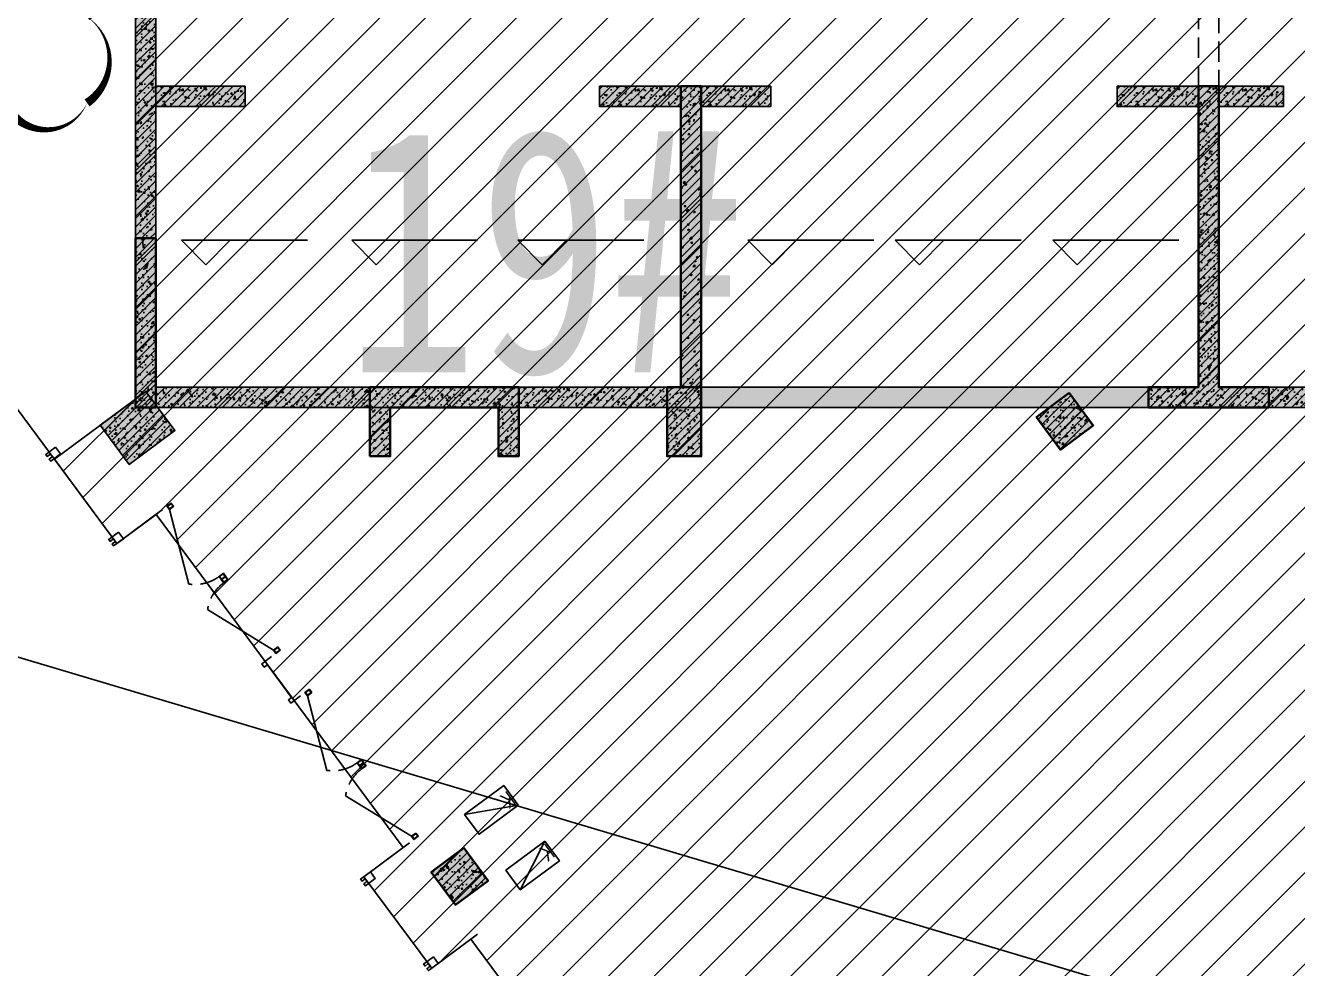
# Model space of a CAD drawing. Extents: x -1338203 to 1886333, y -783476 to 1038610.
# Drawn here: x 497638 to 513285, y 271052 to 282646 of the extents above; entities that cross this region are included whole.
import ezdxf
from ezdxf.enums import TextEntityAlignment as Align

# ---------------------------------------------------------------- set-up
doc = ezdxf.new("R2010")
doc.units = 0
doc.header["$LTSCALE"] = 1000
doc.header["$MEASUREMENT"] = 0
doc.linetypes.add('A-19-平面B1$0$DASH', pattern=[0.35, 0.25, -0.1])
doc.layers.add('A-001-主楼组合参照B1$0$0A-X-AREA', color=6, linetype='Continuous', plot=False)
doc.layers.add('AAD-A-PROOF', color=30, linetype='Continuous', plot=False)
for name, color, linetype in [('A-001-平面参照B1$0$0G-NOTE', 4, 'Continuous'), ('A-19-平面B1$0$0A-A-SYMB-ELEV', 150, 'Continuous'), ('A-19-平面B1$0$0A-B-D&W', 135, 'Continuous'), ('A-19-平面B1$0$0A-B-GLAZ-OPEN', 55, 'Continuous'), ('A-19-平面B1$0$0A-B-WIND-FRAM', 2, 'Continuous'), ('A-19-平面B1$0$0A-DETL-THREAD', 3, 'Continuous'), ('A-19-平面B1$0$0A-O-EQPM', 215, 'Continuous'), ('A-19-平面B1$0$0A-S-WALL-FINI', 5, 'Continuous'), ('A-19-平面B1$0$0A-S-WALL-STONE', 30, 'Continuous'), ('S19柱墙B1_1$0$0S-CC-LINE', 52, 'Continuous'), ('S19柱墙B1_1$0$0S-CW-HATCH', 251, 'Continuous'), ('S19柱墙B1_1$0$0S-CW-HATCH-UP', 251, 'Continuous'), ('S19柱墙B1_1$0$0S-CW-LINE', 72, 'Continuous')]:
    doc.layers.add(name, color=color, linetype=linetype)
doc.styles.add('A-001-平面参照B1$0$AAD-HT', font='simhei.ttf', dxfattribs={"width": 0.6})
doc.styles.add('A-19-平面B1$0$AAD-TXT', font='aad-txt.shx', dxfattribs={"width": 0.7, "bigfont": 'aad-hztxt.shx'})
pattern_1 = [(45, (-537701.02, -383122.39), (-53.033009, 53.033009), []), (50, (-537701.02, -383122.39), (215.178055, -18.82564), [22.5, -247.5]), (355, (-537701.02, -383122.39), (-41.6254, 225.65764), [18, -198]), (100.4514, (-537683.09, -383123.96), (173.552815, 206.83186), [19.12206, -210.34263]), (46.1842, (-537701.02, -383062.4), (320.17231, -49.6557), [33.75, -371.25]), (96.6356, (-537674.34, -383066.53), (280.39881, 292.23536), [28.68309, -315.5139]), (351.1842, (-537701.02, -383062.4), (280.39858, 292.23558), [27, -297]), (21, (-537671.02, -383077.39), (179.072116, -120.785667), [22.5, -247.5]), (326, (-537671.02, -383077.39), (72.9946, 217.54501), [18, -198]), (71.4514, (-537656.1, -383087.45), (252.06679, 96.75915), [19.12206, -210.34263]), (37.5, (-537701.02, -383122.39), (3.647957, 99.868156), [0, -195.6, 0, -201, 0, -198.75]), (7.5, (-537701.02, -383122.39), (78.920861, 118.323514), [0, -114.6, 0, -191.1, 0, -75.75]), (327.5, (-537767.92, -383122.39), (160.146731, -6.766462), [0, -75, 0, -234, 0, -310.5]), (317.5, (-537797.92, -383122.39), (174.95585, 30.031495), [0, -97.5, 0, -155.4, 0, -220.5])]
pattern_2 = [(45, (-2927865.07, -271025.844), (-53.0330086, 53.0330086), []), (50, (-2927865.07, -271025.84), (215.178055, -18.82564), [22.5, -247.5]), (355, (-2927865.07, -271025.84), (-41.6254, 225.65764), [18, -198]), (100.4514, (-2927847.14, -271027.41), (173.552815, 206.831863), [19.122057, -210.342634]), (46.1842, (-2927865.07, -270965.84), (320.172315, -49.655704), [33.75, -371.25]), (96.6356, (-2927838.4, -270969.98), (280.398812, 292.23536), [28.683086, -315.5139]), (351.1842, (-2927865.07, -270965.84), (280.398584, 292.23558), [27, -297]), (21, (-2927835.07, -270980.84), (179.072116, -120.785667), [22.5, -247.5]), (326, (-2927835.07, -270980.84), (72.9946, 217.545014), [18, -198]), (71.4514, (-2927820.15, -270990.9), (252.066789, 96.759149), [19.122057, -210.342634]), (37.5, (-2927865.07, -271025.844), (3.6479566, 99.8681561), [0, -195.6, 0, -201, 0, -198.75]), (7.5, (-2927865.07, -271025.84), (78.9208612, 118.3235136), [0, -114.6, 0, -191.1, 0, -75.75]), (327.5, (-2927931.97, -271025.84), (160.1467309, -6.7664615), [0, -75, 0, -234, 0, -310.5]), (317.5, (-2927961.97, -271025.84), (174.955851, 30.031495), [0, -97.5, 0, -155.4, 0, -220.5])]
pattern_3 = [(45, (-2927865.07, -271025.844), (-53.0330086, 53.0330086), []), (50, (-2927865.07, -271025.84), (215.178055, -18.82564), [22.5, -247.5]), (355, (-2927865.07, -271025.84), (-41.6254, 225.65764), [18, -198]), (100.4514, (-2927847.14, -271027.41), (173.552815, 206.831863), [19.122057, -210.342634]), (46.1842, (-2927865.07, -270965.84), (320.172315, -49.655704), [33.75, -371.25]), (96.6356, (-2927838.4, -270969.98), (280.398812, 292.23536), [28.683086, -315.5139]), (351.1842, (-2927865.07, -270965.84), (280.398584, 292.23558), [27, -297]), (21, (-2927835.07, -270980.84), (179.072116, -120.785667), [22.5, -247.5]), (326, (-2927835.07, -270980.84), (72.9946, 217.545014), [18, -198]), (71.4514, (-2927820.15, -270990.9), (252.066789, 96.759149), [19.122057, -210.342634]), (37.5, (-2927865.07, -271025.844), (3.6479566, 99.8681561), [0, -195.6, 0, -201, 0, -198.75]), (7.5, (-2927865.07, -271025.84), (78.9208612, 118.3235136), [0, -114.6, 0, -191.1, 0, -75.75]), (327.5, (-2927931.97, -271025.84), (160.1467309, -6.7664615), [0, -75, 0, -234, 0, -310.5]), (317.5, (-2927961.97, -271025.84), (174.955851, 30.031495), [0, -97.5, 0, -155.4, 0, -220.5])]
pattern_4 = [(45, (766365.37, 306889.07), (-280.633, 280.633), [])]

# ---------------------------------------------------------------- blocks, each defined once
blk = doc.blocks.new('A-001-平面参照B1')
at = {"layer": 'A-001-平面参照B1$0$0G-NOTE', "style": 'A-001-平面参照B1$0$AAD-HT', "width": 0.8}
blk.add_text('19#', height=3000, rotation=0, dxfattribs=at).set_placement((-264792, -27007), align=Align.MIDDLE_LEFT)
blk = doc.blocks.new('S19柱墙B1_1')
at = {"layer": 'S19柱墙B1_1$0$0S-CW-HATCH'}
h = blk.add_hatch(color=256, dxfattribs=at)
h.dxf.hatch_style = 1
h.paths.add_polyline_path([(-16300, -90), (-16050, -90), (-16050, -3210), (-16300, -3210)])
h = blk.add_hatch(color=256, dxfattribs=at)
h.dxf.hatch_style = 1
h.paths.add_polyline_path([(-16050, -1340), (-14950, -1340), (-14950, -1590), (-16050, -1590)])
h = blk.add_hatch(color=256, dxfattribs=at)
h.dxf.hatch_style = 1
h.paths.add_polyline_path([(-10590, -1340), (-9590, -1340), (-9590, -1590), (-10590, -1590)])
h = blk.add_hatch(color=256, dxfattribs=at)
h.dxf.hatch_style = 1
h.paths.add_polyline_path([(-9340, -5040), (-9340, -1340), (-9590, -1340), (-9590, -5040)])
h = blk.add_hatch(color=256, dxfattribs=at)
h.dxf.hatch_style = 1
h.paths.add_polyline_path([(-9340, -1340), (-8485, -1340), (-8485, -1590), (-9340, -1590)])
h = blk.add_hatch(color=256, dxfattribs=at)
h.dxf.hatch_style = 1
h.paths.add_polyline_path([(-4225, -1340), (-3225, -1340), (-3225, -1590), (-4225, -1590)])
h = blk.add_hatch(color=256, dxfattribs=at)
h.dxf.hatch_style = 1
h.paths.add_polyline_path([(-3840, -5290), (-3100, -5290), (-2360, -5290), (-2360, -5040), (-2975, -5040), (-2975, -1340), (-3225, -1340), (-3225, -5040), (-3840, -5040)])
h = blk.add_hatch(color=256, dxfattribs=at)
h.dxf.hatch_style = 1
h.paths.add_polyline_path([(-2975, -1340), (-2180, -1340), (-2180, -1590), (-2975, -1590)])
h = blk.add_hatch(color=256, dxfattribs=at)
h.dxf.hatch_style = 1
h.paths.add_polyline_path([(-16050, -5290), (-16050, -3210), (-16300, -3210), (-16300, -5290)])
h = blk.add_hatch(color=256, dxfattribs=at)
h.dxf.hatch_style = 1
h.paths.add_polyline_path([(-16733, -5509), (-16171, -5092), (-15814, -5574), (-16376, -5991)])
h = blk.add_hatch(color=256, dxfattribs=at)
h.dxf.hatch_style = 1
h.paths.add_polyline_path([(-13415, -5040), (-16050, -5040), (-16050, -5290), (-13415, -5290)])
h = blk.add_hatch(color=256, dxfattribs=at)
h.dxf.hatch_style = 1
h.paths.add_polyline_path([(-13415, -5890), (-13165, -5890), (-13165, -5290), (-12500, -5290), (-11835, -5290), (-11835, -5890), (-11585, -5890), (-11585, -5040), (-12500, -5040), (-13415, -5040)])
h = blk.add_hatch(color=256, dxfattribs=at)
h.dxf.hatch_style = 1
h.paths.add_polyline_path([(-11585, -5040), (-9760, -5040), (-9760, -5290), (-11585, -5290)])
h = blk.add_hatch(color=256, dxfattribs=at)
h.dxf.hatch_style = 1
h.paths.add_polyline_path([(-9340, -5040), (-9760, -5040), (-9760, -5890), (-9340, -5890)])
h = blk.add_hatch(color=256, dxfattribs=at)
h.dxf.hatch_style = 1
h.paths.add_polyline_path([(-9340, -5040), (-3840, -5040), (-3840, -5290), (-9340, -5290)])
h = blk.add_hatch(color=256, dxfattribs=at)
h.dxf.hatch_style = 1
h.paths.add_polyline_path([(-4816, -5110), (-5218, -5408), (-4920, -5809), (-4519, -5512)])
h = blk.add_hatch(color=256, dxfattribs=at)
h.dxf.hatch_style = 1
h.paths.add_polyline_path([(-2360, -5040), (-800, -5040), (-800, -5290), (-2360, -5290)])
h = blk.add_hatch(color=256, dxfattribs=at)
h.dxf.hatch_style = 1
h.paths.add_polyline_path([(-12259, -10705), (-12660, -11003), (-12363, -11404), (-11961, -11107)])
at = {"layer": 'S19柱墙B1_1$0$0S-CW-HATCH-UP'}
h = blk.add_hatch(dxfattribs=at)
h.set_pattern_fill('钢筋混凝土', color=256, scale=30)
h.set_pattern_definition(pattern_3)
h.paths.add_polyline_path([(-16300, -90), (-16050, -90), (-16050, -3210), (-16300, -3210)])
h = blk.add_hatch(dxfattribs=at)
h.set_pattern_fill('钢筋混凝土', color=256, scale=30)
h.set_pattern_definition([(45, (-2932330.07, -267325.844), (-53.0330086, 53.0330086), []), (50, (-2932330.07, -267325.84), (215.178055, -18.82564), [22.5, -247.5]), (355, (-2932330.07, -267325.84), (-41.6254, 225.65764), [18, -198]), (100.4514, (-2932312.14, -267327.41), (173.552815, 206.831863), [19.122057, -210.342634]), (46.1842, (-2932330.07, -267265.84), (320.172315, -49.655704), [33.75, -371.25]), (96.6356, (-2932303.4, -267269.98), (280.398812, 292.23536), [28.683086, -315.5139]), (351.1842, (-2932330.07, -267265.84), (280.398584, 292.23558), [27, -297]), (21, (-2932300.07, -267280.84), (179.072116, -120.785667), [22.5, -247.5]), (326, (-2932300.07, -267280.84), (72.9946, 217.545014), [18, -198]), (71.4514, (-2932285.15, -267290.9), (252.066789, 96.759149), [19.122057, -210.342634]), (37.5, (-2932330.07, -267325.844), (3.6479566, 99.8681561), [0, -195.6, 0, -201, 0, -198.75]), (7.5, (-2932330.07, -267325.84), (78.9208612, 118.3235136), [0, -114.6, 0, -191.1, 0, -75.75]), (327.5, (-2932396.97, -267325.84), (160.1467309, -6.7664615), [0, -75, 0, -234, 0, -310.5]), (317.5, (-2932426.97, -267325.84), (174.955851, 30.031495), [0, -97.5, 0, -155.4, 0, -220.5])])
h.paths.add_polyline_path([(-16050, -1340), (-14950, -1340), (-14950, -1590), (-16050, -1590)])
h = blk.add_hatch(dxfattribs=at)
h.set_pattern_fill('钢筋混凝土', color=256, scale=30)
h.set_pattern_definition([(45, (-2926725.07, -267325.844), (-53.0330086, 53.0330086), []), (50, (-2926725.07, -267325.84), (215.178055, -18.82564), [22.5, -247.5]), (355, (-2926725.07, -267325.84), (-41.6254, 225.65764), [18, -198]), (100.4514, (-2926707.14, -267327.41), (173.552815, 206.831863), [19.122057, -210.342634]), (46.1842, (-2926725.07, -267265.84), (320.172315, -49.655704), [33.75, -371.25]), (96.6356, (-2926698.4, -267269.98), (280.39881, 292.23536), [28.683086, -315.5139]), (351.1842, (-2926725.07, -267265.84), (280.398584, 292.23558), [27, -297]), (21, (-2926695.07, -267280.84), (179.072116, -120.785667), [22.5, -247.5]), (326, (-2926695.07, -267280.84), (72.9946, 217.545014), [18, -198]), (71.4514, (-2926680.15, -267290.9), (252.066789, 96.759149), [19.122057, -210.342634]), (37.5, (-2926725.07, -267325.84), (3.6479566, 99.8681561), [0, -195.6, 0, -201, 0, -198.75]), (7.5, (-2926725.07, -267325.84), (78.9208612, 118.3235136), [0, -114.6, 0, -191.1, 0, -75.75]), (327.5, (-2926791.97, -267325.84), (160.1467309, -6.7664615), [0, -75, 0, -234, 0, -310.5]), (317.5, (-2926821.97, -267325.84), (174.955851, 30.031495), [0, -97.5, 0, -155.4, 0, -220.5])])
h.paths.add_polyline_path([(-10590, -1340), (-9590, -1340), (-9590, -1590), (-10590, -1590)])
h = blk.add_hatch(dxfattribs=at)
h.set_pattern_fill('钢筋混凝土', color=256, scale=30)
h.set_pattern_definition([(45, (-563341.02, -383122.39), (-53.033009, 53.033009), []), (50, (-563341.02, -383122.39), (215.178055, -18.82564), [22.5, -247.5]), (355, (-563341.02, -383122.39), (-41.6254, 225.65764), [18, -198]), (100.4514, (-563323.09, -383123.96), (173.552815, 206.83186), [19.12206, -210.342634]), (46.1842, (-563341.02, -383062.4), (320.17231, -49.6557), [33.75, -371.25]), (96.6356, (-563314.34, -383066.53), (280.39881, 292.23536), [28.68309, -315.5139]), (351.1842, (-563341.02, -383062.4), (280.39858, 292.23558), [27, -297]), (21, (-563311.02, -383077.39), (179.072116, -120.785667), [22.5, -247.5]), (326, (-563311.02, -383077.39), (72.9946, 217.54501), [18, -198]), (71.4514, (-563296.1, -383087.45), (252.06679, 96.75915), [19.12206, -210.342634]), (37.5, (-563341.02, -383122.39), (3.647957, 99.868156), [0, -195.6, 0, -201, 0, -198.75]), (7.5, (-563341.02, -383122.39), (78.920861, 118.323514), [0, -114.6, 0, -191.1, 0, -75.75]), (327.5, (-563407.92, -383122.39), (160.146731, -6.7664615), [0, -75, 0, -234, 0, -310.5]), (317.5, (-563437.92, -383122.39), (174.95585, 30.031495), [0, -97.5, 0, -155.4, 0, -220.5])])
h.paths.add_polyline_path([(-9340, -5040), (-9340, -1340), (-9590, -1340), (-9590, -5040)])
h = blk.add_hatch(dxfattribs=at)
h.set_pattern_fill('钢筋混凝土', color=256, scale=30)
h.set_pattern_definition([(45, (-2925620.07, -267325.844), (-53.0330086, 53.0330086), []), (50, (-2925620.07, -267325.84), (215.178055, -18.82564), [22.5, -247.5]), (355, (-2925620.07, -267325.84), (-41.6254, 225.65764), [18, -198]), (100.4514, (-2925602.14, -267327.41), (173.552815, 206.831863), [19.122057, -210.342634]), (46.1842, (-2925620.07, -267265.84), (320.172315, -49.655704), [33.75, -371.25]), (96.6356, (-2925593.4, -267269.98), (280.39881, 292.23536), [28.683086, -315.5139]), (351.1842, (-2925620.07, -267265.84), (280.398584, 292.23558), [27, -297]), (21, (-2925590.07, -267280.84), (179.072116, -120.785667), [22.5, -247.5]), (326, (-2925590.07, -267280.84), (72.9946, 217.545014), [18, -198]), (71.4514, (-2925575.15, -267290.9), (252.066789, 96.759149), [19.122057, -210.342634]), (37.5, (-2925620.07, -267325.844), (3.6479566, 99.8681561), [0, -195.6, 0, -201, 0, -198.75]), (7.5, (-2925620.07, -267325.84), (78.9208612, 118.3235136), [0, -114.6, 0, -191.1, 0, -75.75]), (327.5, (-2925686.97, -267325.84), (160.1467309, -6.7664615), [0, -75, 0, -234, 0, -310.5]), (317.5, (-2925716.97, -267325.84), (174.955851, 30.031495), [0, -97.5, 0, -155.4, 0, -220.5])])
h.paths.add_polyline_path([(-9340, -1340), (-8485, -1340), (-8485, -1590), (-9340, -1590)])
h = blk.add_hatch(dxfattribs=at)
h.set_pattern_fill('钢筋混凝土', color=256, scale=30)
h.set_pattern_definition([(45, (-2920360.075, -267325.85), (-53.0330086, 53.0330086), []), (50, (-2920360.08, -267325.85), (215.178055, -18.82564), [22.5, -247.5]), (355, (-2920360.08, -267325.85), (-41.6254, 225.65764), [18, -198]), (100.4514, (-2920342.14, -267327.42), (173.552815, 206.831863), [19.122057, -210.342634]), (46.1842, (-2920360.08, -267265.85), (320.172315, -49.655704), [33.75, -371.25]), (96.6356, (-2920333.4, -267270), (280.39881, 292.23536), [28.683086, -315.5139]), (351.1842, (-2920360.08, -267265.85), (280.398584, 292.23558), [27, -297]), (21, (-2920330.08, -267280.85), (179.072116, -120.785667), [22.5, -247.5]), (326, (-2920330.08, -267280.85), (72.9946, 217.545014), [18, -198]), (71.4514, (-2920315.15, -267290.91), (252.066789, 96.759149), [19.122057, -210.342634]), (37.5, (-2920360.075, -267325.85), (3.6479566, 99.8681561), [0, -195.6, 0, -201, 0, -198.75]), (7.5, (-2920360.08, -267325.85), (78.9208612, 118.3235136), [0, -114.6, 0, -191.1, 0, -75.75]), (327.5, (-2920426.975, -267325.85), (160.1467309, -6.7664615), [0, -75, 0, -234, 0, -310.5]), (317.5, (-2920456.98, -267325.85), (174.955851, 30.031495), [0, -97.5, 0, -155.4, 0, -220.5])])
h.paths.add_polyline_path([(-4225, -1340), (-3225, -1340), (-3225, -1590), (-4225, -1590)])
h = blk.add_hatch(dxfattribs=at)
h.set_pattern_fill('钢筋混凝土', color=256, scale=30)
h.set_pattern_definition(pattern_1)
h.paths.add_polyline_path([(-3840, -5290), (-3100, -5290), (-2360, -5290), (-2360, -5040), (-2975, -5040), (-2975, -1340), (-3225, -1340), (-3225, -5040), (-3840, -5040)])
h = blk.add_hatch(dxfattribs=at)
h.set_pattern_fill('钢筋混凝土', color=256, scale=30)
h.set_pattern_definition([(45, (-2919255.075, -267325.85), (-53.0330086, 53.0330086), []), (50, (-2919255.08, -267325.85), (215.178055, -18.82564), [22.5, -247.5]), (355, (-2919255.08, -267325.85), (-41.6254, 225.65764), [18, -198]), (100.4514, (-2919237.14, -267327.42), (173.552815, 206.831863), [19.122057, -210.342634]), (46.1842, (-2919255.08, -267265.85), (320.172315, -49.655704), [33.75, -371.25]), (96.6356, (-2919228.4, -267270), (280.39881, 292.23536), [28.683086, -315.5139]), (351.1842, (-2919255.08, -267265.85), (280.398584, 292.23558), [27, -297]), (21, (-2919225.08, -267280.85), (179.072116, -120.785667), [22.5, -247.5]), (326, (-2919225.08, -267280.85), (72.9946, 217.545014), [18, -198]), (71.4514, (-2919210.15, -267290.91), (252.066789, 96.759149), [19.122057, -210.342634]), (37.5, (-2919255.075, -267325.85), (3.6479566, 99.8681561), [0, -195.6, 0, -201, 0, -198.75]), (7.5, (-2919255.08, -267325.85), (78.9208612, 118.3235136), [0, -114.6, 0, -191.1, 0, -75.75]), (327.5, (-2919321.975, -267325.85), (160.1467309, -6.7664615), [0, -75, 0, -234, 0, -310.5]), (317.5, (-2919351.98, -267325.85), (174.955851, 30.031495), [0, -97.5, 0, -155.4, 0, -220.5])])
h.paths.add_polyline_path([(-2975, -1340), (-2180, -1340), (-2180, -1590), (-2975, -1590)])
h = blk.add_hatch(dxfattribs=at)
h.set_pattern_fill('钢筋混凝土', color=256, scale=30)
h.set_pattern_definition(pattern_1)
h.paths.add_polyline_path([(-16050, -5290), (-16050, -3210), (-16300, -3210), (-16300, -5290)])
h = blk.add_hatch(dxfattribs=at)
h.set_pattern_fill('钢筋混凝土', color=256, scale=30)
h.set_pattern_definition(pattern_2)
h.paths.add_polyline_path([(-16733, -5509), (-16171, -5092), (-15814, -5574), (-16376, -5991)])
h = blk.add_hatch(dxfattribs=at)
h.set_pattern_fill('钢筋混凝土', color=256, scale=30)
h.set_pattern_definition(pattern_3)
h.paths.add_polyline_path([(-13415, -5040), (-16050, -5040), (-16050, -5290), (-13415, -5290)])
h = blk.add_hatch(dxfattribs=at)
h.set_pattern_fill('钢筋混凝土', color=256, scale=30)
h.set_pattern_definition(pattern_1)
h.paths.add_polyline_path([(-13415, -5890), (-13165, -5890), (-13165, -5290), (-12500, -5290), (-11835, -5290), (-11835, -5890), (-11585, -5890), (-11585, -5040), (-12500, -5040), (-13415, -5040)])
h = blk.add_hatch(dxfattribs=at)
h.set_pattern_fill('钢筋混凝土', color=256, scale=30)
h.set_pattern_definition(pattern_3)
h.paths.add_polyline_path([(-11585, -5040), (-9760, -5040), (-9760, -5290), (-11585, -5290)])
h = blk.add_hatch(dxfattribs=at)
h.set_pattern_fill('钢筋混凝土', color=256, scale=30)
h.set_pattern_definition([(45, (0, 0), (-53.033, 53.033), []), (50, (0, 0), (215.178, -18.8256), [22.5, -247.5]), (355, (0, 0), (-41.6254, 225.6576), [18, -198]), (100.4514, (17.93, -1.57), (173.553, 206.832), [19.122, -210.3426]), (46.1842, (0, 60), (320.1723, -49.656), [33.75, -371.25]), (96.6356, (26.68, 55.86), (280.399, 292.235), [28.683, -315.514]), (351.1842, (0, 60), (280.399, 292.236), [27, -297]), (21, (30, 45), (179.072, -120.7857), [22.5, -247.5]), (326, (30, 45), (72.9946, 217.545), [18, -198]), (71.4514, (44.92, 34.93), (252.0668, 96.759), [19.122, -210.3426]), (37.5, (0, 0), (3.64796, 99.86816), [0, -195.6, 0, -201, 0, -198.75]), (7.5, (0, 0), (78.9209, 118.3235), [0, -114.6, 0, -191.1, 0, -75.75]), (327.5, (-66.9, 0), (160.14673, -6.76646), [0, -75, 0, -234, 0, -310.5]), (317.5, (-96.9, 0), (174.9559, 30.0315), [0, -97.5, 0, -155.4, 0, -220.5])])
h.paths.add_polyline_path([(-9340, -5040), (-9760, -5040), (-9760, -5890), (-9340, -5890)])
h = blk.add_hatch(dxfattribs=at)
h.set_pattern_fill('钢筋混凝土', color=256, scale=30)
h.set_pattern_definition(pattern_3)
h.paths.add_polyline_path([(-9340, -5040), (-3840, -5040), (-3840, -5290), (-9340, -5290)])
h = blk.add_hatch(dxfattribs=at)
h.set_pattern_fill('钢筋混凝土', color=256, scale=30)
h.set_pattern_definition(pattern_2)
h.paths.add_polyline_path([(-4816, -5110), (-5218, -5408), (-4920, -5809), (-4519, -5512)])
h = blk.add_hatch(dxfattribs=at)
h.set_pattern_fill('钢筋混凝土', color=256, scale=30)
h.set_pattern_definition([(45, (-2927865.07, -271025.844), (-53.0330086, 53.0330086), []), (50, (-2927865.07, -271025.84), (215.178055, -18.82564), [22.5, -247.5]), (355, (-2927865.07, -271025.84), (-41.6254, 225.65764), [18, -198]), (100.4514, (-2927847.14, -271027.41), (173.552815, 206.831863), [19.122057, -210.342634]), (46.1842, (-2927865.07, -270965.84), (320.172315, -49.655704), [33.75, -371.25]), (96.6356, (-2927838.4, -270969.98), (280.398812, 292.23536), [28.683086, -315.5139]), (351.1842, (-2927865.07, -270965.84), (280.398584, 292.23558), [27, -297]), (21, (-2927835.07, -270980.84), (179.072116, -120.785667), [22.5, -247.5]), (326, (-2927835.07, -270980.84), (72.9946, 217.545014), [18, -198]), (71.4514, (-2927820.15, -270990.9), (252.066789, 96.759149), [19.122057, -210.342634]), (37.5, (-2927865.07, -271025.844), (3.6479566, 99.8681561), [0, -195.6, 0, -201, 0, -198.75]), (7.5, (-2927865.07, -271025.84), (78.9208612, 118.3235136), [0, -114.6, 0, -191.1, 0, -75.75]), (327.5, (-2927931.97, -271025.84), (160.1467309, -6.7664615), [0, -75, 0, -234, 0, -310.5]), (317.5, (-2927961.97, -271025.84), (174.955851, 30.031495), [0, -97.5, 0, -155.4, 0, -220.5])])
h.paths.add_polyline_path([(-2360, -5040), (-800, -5040), (-800, -5290), (-2360, -5290)])
h = blk.add_hatch(dxfattribs=at)
h.set_pattern_fill('钢筋混凝土', color=256, scale=30)
h.set_pattern_definition(pattern_2)
h.paths.add_polyline_path([(-12259, -10705), (-12660, -11003), (-12363, -11404), (-11961, -11107)])
at = {"layer": 'S19柱墙B1_1$0$0S-CC-LINE'}
blk.add_lwpolyline([(-16733, -5509), (-16171, -5092), (-15814, -5574), (-16376, -5991)], close=True, dxfattribs=at)
at = {"layer": 'S19柱墙B1_1$0$0S-CC-LINE', "lineweight": 35}
for points in [[(-9340, -5040), (-9760, -5040), (-9760, -5890), (-9340, -5890)], [(-4816, -5110), (-5218, -5408), (-4920, -5809), (-4519, -5512)], [(-12259, -10705), (-12660, -11003), (-12363, -11404), (-11961, -11107)]]:
    blk.add_lwpolyline(points, close=True, dxfattribs=at)
at = {"layer": 'S19柱墙B1_1$0$0S-CW-LINE'}
for points in [[(-16300, -90), (-16050, -90), (-16050, -3210), (-16300, -3210)], [(-16050, -1340), (-14950, -1340), (-14950, -1590), (-16050, -1590)], [(-10590, -1340), (-9590, -1340), (-9590, -1590), (-10590, -1590)], [(-9340, -1340), (-8485, -1340), (-8485, -1590), (-9340, -1590)], [(-4225, -1340), (-3225, -1340), (-3225, -1590), (-4225, -1590)], [(-2975, -1340), (-2180, -1340), (-2180, -1590), (-2975, -1590)], [(-13415, -5040), (-16050, -5040), (-16050, -5290), (-13415, -5290)], [(-11585, -5040), (-9760, -5040), (-9760, -5290), (-11585, -5290)], [(-9340, -5040), (-3840, -5040), (-3840, -5290), (-9340, -5290)], [(-2360, -5040), (-800, -5040), (-800, -5290), (-2360, -5290)]]:
    blk.add_lwpolyline(points, close=True, dxfattribs=at)
at = {"layer": 'S19柱墙B1_1$0$0S-CW-LINE', "lineweight": 35}
for points in [[(-9340, -5040), (-9340, -1340), (-9590, -1340), (-9590, -5040)], [(-3840, -5290), (-3100, -5290), (-2360, -5290), (-2360, -5040), (-2975, -5040), (-2975, -1340), (-3225, -1340), (-3225, -5040), (-3840, -5040)], [(-16050, -5290), (-16050, -3210), (-16300, -3210), (-16300, -5290)], [(-13415, -5890), (-13165, -5890), (-13165, -5290), (-12500, -5290), (-11835, -5290), (-11835, -5890), (-11585, -5890), (-11585, -5040), (-12500, -5040), (-13415, -5040)]]:
    blk.add_lwpolyline(points, close=True, dxfattribs=at)
blk = doc.blocks.new('S001地下一墙柱')
at = {"ltscale": 0.002}
blk.add_blockref('S19柱墙B1_1', (-251075, -23650), dxfattribs=at)
blk = doc.blocks.new('*U157')
at = {"layer": 'A-19-平面B1$0$0A-B-GLAZ-OPEN'}
blk.add_line((50, 0), (929, 354), dxfattribs=at)
at = {"layer": 'A-19-平面B1$0$0A-B-GLAZ-OPEN', "linetype": 'A-19-平面B1$0$DASH'}
blk.add_arc((575, 0), 500, 360, 45, dxfattribs=at)
at = {"layer": 'A-19-平面B1$0$0A-B-WIND-FRAM'}
for points in [[(50, -67), (0, -67), (0, 0), (50, 0)], [(45, -62), (5, -62), (5, -5), (45, -5)], [(1075, 0), (1075, -67), (1125, -67), (1125, 0)], [(1080, -5), (1080, -62), (1120, -62), (1120, -5)]]:
    blk.add_lwpolyline(points, close=True, dxfattribs=at)
blk = doc.blocks.new('*U158')
at = {"layer": 'A-19-平面B1$0$0A-B-GLAZ-OPEN'}
blk.add_line((50, 0), (933, 354), dxfattribs=at)
at = {"layer": 'A-19-平面B1$0$0A-B-GLAZ-OPEN', "linetype": 'A-19-平面B1$0$DASH'}
blk.add_arc((580, 0), 500, 360, 45, dxfattribs=at)
at = {"layer": 'A-19-平面B1$0$0A-B-WIND-FRAM'}
for points in [[(50, -67), (0, -67), (0, 0), (50, 0)], [(45, -62), (5, -62), (5, -5), (45, -5)], [(1080, 0), (1080, -67), (1130, -67), (1130, 0)], [(1085, -5), (1085, -62), (1125, -62), (1125, -5)]]:
    blk.add_lwpolyline(points, close=True, dxfattribs=at)
blk = doc.blocks.new('A-19-平面B1$0$AAD_ARCH_EQPM_室内空调柜机')
at = {"layer": 'A-19-平面B1$0$0A-O-EQPM'}
blk.add_line((300, -150), (-300, 150), dxfattribs=at)
blk.add_lwpolyline([(-300, 150), (-300, -150), (300, -150), (300, 150)], close=True, dxfattribs=at)
at = {"layer": 'A-19-平面B1$0$0A-O-EQPM', "style": 'A-19-平面B1$0$AAD-TXT', "width": 0.7}
blk.add_text('K', height=200, dxfattribs=at).set_placement((-301, -78))
blk = doc.blocks.new('*U159')
at = {"ltscale": 0.5}
blk.add_blockref('A-19-平面B1$0$AAD_ARCH_EQPM_室内空调柜机', (0, 0), dxfattribs=at)
blk = doc.blocks.new('A-19-平面B1$0$dsfasdfwer')
at = {"layer": 'A-19-平面B1$0$0A-S-WALL-STONE'}
blk.add_lwpolyline([(0, 0), (0, -150), (30, -150), (30, -100), (70, -100), (70, -150), (100, -150), (100, 0)], close=True, dxfattribs=at)
blk = doc.blocks.new('A-19-平面B1')
at = {"layer": 'A-19-平面B1$0$0A-A-SYMB-ELEV'}
for p, q in [((-15433, -3534), (-15733, -3234)), ((-15733, -3234), (-14184, -3234)), ((-15433, -3534), (-15133, -3234)), ((-13340, -3534), (-13640, -3234)), ((-13640, -3234), (-12091, -3234)), ((-13340, -3534), (-13040, -3234)), ((-11297, -3534), (-11597, -3234)), ((-11597, -3234), (-10048, -3234)), ((-11297, -3534), (-10997, -3234)), ((-8467, -3534), (-8767, -3234)), ((-8767, -3234), (-7218, -3234)), ((-8467, -3534), (-8167, -3234)), ((-6655, -3534), (-6955, -3234)), ((-6955, -3234), (-5406, -3234)), ((-6655, -3534), (-6355, -3234)), ((-4716, -3534), (-5016, -3234)), ((-5016, -3234), (-3467, -3234)), ((-4716, -3534), (-4416, -3234))]:
    blk.add_line(p, q, dxfattribs=at)
at = {"layer": 'A-19-平面B1$0$0A-B-D&W', "linetype": 'A-19-平面B1$0$DASH'}
blk.add_lwpolyline([(-3225, -90), (-2975, -90), (-2975, -1340), (-3225, -1340)], close=True, dxfattribs=at)
at = {"layer": 'A-19-平面B1$0$0A-DETL-THREAD', "color": 0, "flags": 128}
blk.add_lwpolyline([(-21741, 1028, 0, 106, -0.520567), (-20681, 1028, 0, 106, -0.520567), (-19621, 1028, 0, 106, -0.520567), (-18561, 1028, 0, 106, -0.520567), (-17501, 1028, 0, 106, -0.520567), (-16894, 574, 0, 106, -0.520567), (-16894, -486, 0, 106, -0.520567), (-16894, -1546, 0, 106, -0.520567), (-17776, -1724, 0, 106, -0.520567), (-18836, -1724, 0, 106, -0.520567), (-19896, -1724, 0, 106, -0.520567), (-20956, -1724, 0, 106, -0.520567), (-21741, -1449, 0, 106, -0.520567), (-21741, -389, 0, 106, -0.520567)], format="xyseb", close=True, dxfattribs=at)
at = {"layer": 'A-19-平面B1$0$0A-S-WALL-FINI'}
for points in [[(-21250, -593), (-17355, -5845)], [(-17355, -5845), (-16527, -6962), (-15965, -6545)], [(-14625, -8352), (-14746, -8442), (-14716, -8482), (-14676, -8452), (-14378, -8854), (-14418, -8884), (-14388, -8924), (-14268, -8834)], [(-12928, -10642), (-13490, -11059), (-12656, -12183), (-12094, -11766)]]:
    blk.add_lwpolyline(points, dxfattribs=at)
at = {"color": 8, "rotation": 306.5553497738406}
for p in [(-17281, -5778), (-16507, -6822), (-13410, -10999), (-12635, -12043)]:
    blk.add_blockref('A-19-平面B1$0$dsfasdfwer', p, dxfattribs=at)
at = {"xscale": -0.9999999999999919, "rotation": 126.5553494321522}
for p in [(-15912, -6504), (-14214, -8794)]:
    blk.add_blockref('*U157', p, dxfattribs=at)
at = {"rotation": 126.5553494321522}
for p in [(-14572, -8312), (-12874, -10601)]:
    blk.add_blockref('*U158', p, dxfattribs=at)
at = {"layer": 'A-19-平面B1$0$0A-O-EQPM', "rotation": 216.5553494363733}
blk.add_blockref('*U159', (-11921, -10237), dxfattribs=at)
at = {"layer": 'A-19-平面B1$0$0A-O-EQPM', "xscale": -0.9999999999999997, "rotation": 36.55534942793328}
blk.add_blockref('*U159', (-11415, -10920), dxfattribs=at)

msp = doc.modelspace()

# ---------------------------------------------------------------- hatches: boundary and pattern name
at = {"ltscale": 0.002}
h = msp.add_hatch(dxfattribs=at)
h.set_pattern_fill('ANSI31', color=8, scale=250)
h.set_pattern_definition(pattern_4)
h.paths.add_polyline_path([(564290.7, 280949.1), (564290.7, 286729.1), (563615.7, 286729.1), (562347.1, 286729.1), (557580.7, 286729.1), (557580.7, 287729.1), (549550.7, 287729.1), (549550.7, 291299.1), (546430.7, 291299.1), (546430.7, 287729.1), (538400.7, 287729.1), (538400.7, 286729.1), (536040.7, 286729.1), (536040.7, 287639.1), (533980.7, 287639.1), (533980.7, 286729.1), (529300.7, 286729.1), (529300.7, 287639.1), (527240.7, 287639.1), (527240.7, 286729.1), (524880.7, 286729.1), (524880.7, 287729.1), (516850.7, 287729.1), (516850.7, 291299.1), (513730.7, 291299.1), (513730.7, 287729.1), (505880.7, 287729.1), (505700.7, 287729.1), (505700.7, 286728.3), (498990.7, 286729.1), (498990.7, 286317.5), (498990.7, 286315.9), (498990.7, 285469.1), (498170.7, 285469.1), (498170.7, 284029.1), (498990.7, 284029.1), (498990.7, 278176), (498990.7, 277949.1), (514140.7, 277949.1), (514240.7, 277949.1), (524630.7, 277949.1), (524630.7, 277349.1), (525050.7, 277349.1), (525050.7, 277949.1), (526875.7, 277949.1), (526875.7, 277349.1), (527125.7, 277349.1), (527125.7, 277949.1), (528455.7, 277949.1), (528455.7, 277349.1), (528705.7, 277349.1), (528705.7, 277949.1), (534575.7, 277949.1), (534575.7, 277349.1), (534825.7, 277349.1), (534825.7, 277949.1), (536155.7, 277949.1), (536155.7, 277349.1), (536405.7, 277349.1), (536405.7, 277949.1), (538230.7, 277949.1), (538230.7, 277349.1), (538650.7, 277349.1), (538650.7, 277949.1), (557330.7, 277949.1), (557330.7, 277349.1), (557750.7, 277349.1), (557750.7, 277949.1), (559575.7, 277949.1), (559575.7, 277349.1), (559825.7, 277349.1), (559825.7, 277949.1), (561155.7, 277949.1), (561155.7, 277349.1), (561405.7, 277349.1), (561405.7, 277949.1), (565130.7, 277949.1), (565130.7, 280949.1)])
h = msp.add_hatch(dxfattribs=at)
h.set_pattern_fill('ANSI31', color=8, scale=250)
h.set_pattern_definition(pattern_4)
h.paths.add_polyline_path([(533893.8, 256263.9), (520800.2, 246556.6), (519966.6, 247680.1), (520448.4, 248038.4), (517410.7, 252135.3), (516928.8, 251777.9), (516094.9, 252902.5), (516576.9, 253259.9), (512646.5, 258560.8), (512164.5, 258203.5), (511330, 259328.1), (511811.8, 259686.5), (507881.4, 264987.4), (507399.6, 264629.1), (506565.3, 265754.4), (507047, 266112.7), (503116.4, 271413.9), (502634.7, 271055.6), (501800.8, 272180.2), (502282.6, 272538.5), (499245, 276635.2), (498763.3, 276276.9), (497994.3, 277314), (498990.7, 278052.7), (498990.7, 277949.1), (514140.7, 277949.1), (514115.7, 277949.1), (514115.7, 273713.9), (520955.8, 273714.1)])

# ---------------------------------------------------------------- linework, layer by layer
at = {"layer": 'A-001-主楼组合参照B1$0$0A-X-AREA', "elevation": 83150, "flags": 128}
for points in [[(513730.7, 287729.1), (505880.7, 287729.1), (505700.7, 287729.1), (505700.7, 286728.3), (498990.7, 286729.1), (498990.7, 286317.5), (498990.7, 286315.9), (498990.7, 285469.1), (498170.7, 285469.1), (498170.7, 284029.1), (498990.7, 284029.1), (498990.7, 278176), (498990.7, 277949.1), (514140.7, 277949.1)], [(516576.9, 253259.9), (512646.5, 258560.8), (512164.5, 258203.5), (511330, 259328.1), (511811.8, 259686.5), (507881.4, 264987.4), (507399.6, 264629.1), (506565.3, 265754.4), (507047, 266112.7), (503116.4, 271413.9), (502634.7, 271055.6), (501800.8, 272180.2), (502282.6, 272538.5), (499245, 276635.2), (498763.3, 276276.9), (497994.3, 277314), (498990.7, 278052.7), (498990.7, 277949.1), (514140.7, 277949.1)]]:
    msp.add_lwpolyline(points, dxfattribs=at)
at = {"layer": 'AAD-A-PROOF', "color": 241, "ltscale": 0.002}
msp.add_line((524924.5, 266735.2), (394667.5, 305488.2), dxfattribs=at)

# ---------------------------------------------------------------- block references
at = {"ltscale": 0.002}
for name, p in [('S001地下一墙柱', (766365.4, 306889.1)), ('A-19-平面B1', (515290.7, 283239.1, 83150))]:
    msp.add_blockref(name, p, dxfattribs=at)
msp.add_blockref('A-001-平面参照B1', (766365.4, 306889.1))

doc.saveas('drawing.dxf')
